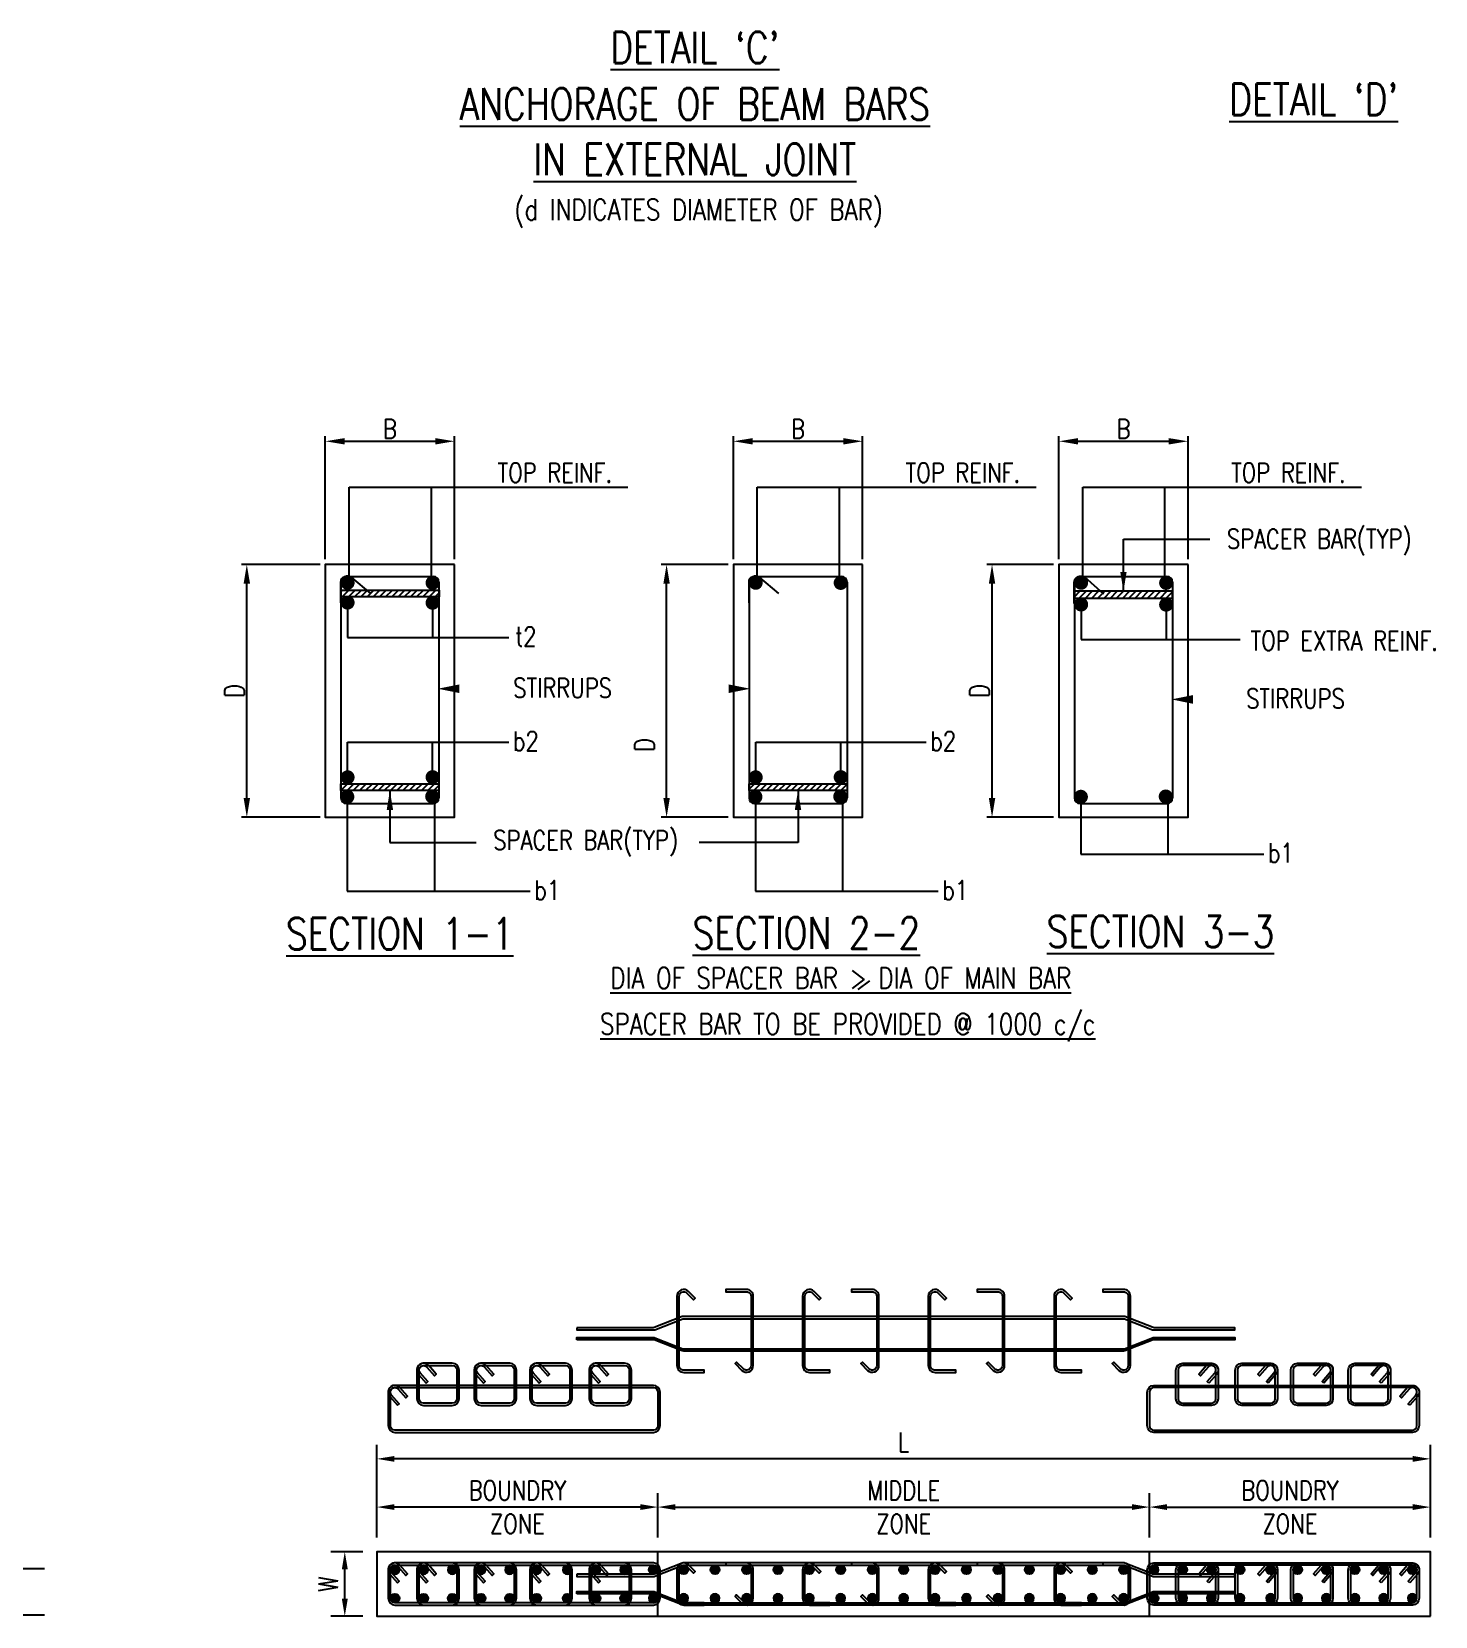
# Model space of a CAD drawing. Extents: x 324505 to 1272425, y -526289 to -156124.
# Drawn here: x 504406 to 524391, y -332847 to -310283 of the extents above; entities that cross this region are included whole.
import ezdxf
from ezdxf.enums import TextEntityAlignment as Align
from ezdxf.lldxf.tags import DXFTag

# ---------------------------------------------------------------- set-up
doc = ezdxf.new("R2010")
doc.units = 0
doc.header["$LTSCALE"] = 500
doc.header["$MEASUREMENT"] = 0
doc.header["$PDMODE"] = 35
doc.header["$PDSIZE"] = -15
doc.layers.get('DEFPOINTS').update_dxf_attribs({"color": 4})
for name, color, linetype in [('ARH - TREE', 3, 'Continuous'), ('DIM', 5, 'Continuous'), ('DIM1', 5, 'Continuous'), ('level', 3, 'Continuous'), ('LINKS', 8, 'Continuous'), ('S-COLUMN', 1, 'Continuous'), ('S-CONCRET LINE', 4, 'Continuous'), ('S-DIM', 7, 'Continuous'), ('S-DIM-1', 5, 'Continuous'), ('S-REINFORCEMENT', 6, 'Continuous'), ('S-TEXT-1', 4, 'Continuous'), ('S-TITLE', 6, 'Continuous'), ('TEXT NORMAL', 4, 'Continuous'), ('TEXT1', 2, 'Continuous')]:
    doc.layers.add(name, color=color, linetype=linetype)
doc.styles.add('ROMANS', font='simplex.shx', dxfattribs={"width": 0.8, "height": 275, "bigfont": 'bigfont.shx'})
doc.styles.add('ROMENT', font='simplex.shx', dxfattribs={"bigfont": 'bigfont.shx'})
tags = doc.linetypes.add('( Hidden )', pattern=[0.375, 0.25, -0.125]).pattern_tags.tags
tags[6:7] = [DXFTag(74, 4), DXFTag(75, 0), DXFTag(340, '0'), DXFTag(46, 1.0), DXFTag(50, 0.0), DXFTag(44, 0.0), DXFTag(45, 0.0)]
tags[4:5] = [DXFTag(74, 4), DXFTag(75, 0), DXFTag(340, '0'), DXFTag(46, 1.0), DXFTag(50, 0.0), DXFTag(44, 0.0), DXFTag(45, 0.0)]
doc.dimstyles.new('Copy of INT2TIMES', dxfattribs={"dimtxt": 300, "dimasz": 275, "dimexe": 75, "dimexo": 75, "dimgap": 40, "dimtad": 1, "dimdec": 0, "dimlfac": 0.5, "dimrnd": 5, "dimzin": 0, "dimdsep": 46, "dimtxsty": 'ROMANS', "dimcen": -1, "dimclrd": 5, "dimclre": 5, "dimclrt": 4, "dimadec": 0, "dimazin": 0, "dimtfac": 1, "dimtdec": 0, "dimtix": 1, "dimtofl": 0, "dimtmove": 2, "dimatfit": 3, "dimfxl": 0, "dimtolj": 1, "dimtzin": 0, "dimarcsym": 0})
doc.dimstyles.new('dim100', dxfattribs={"dimtxt": 250, "dimasz": 250, "dimexe": 200, "dimexo": 200, "dimgap": 100, "dimtad": 1, "dimdec": 0, "dimzin": 0, "dimdsep": 46, "dimtxsty": 'ROMANS', "dimcen": 0, "dimclrd": 5, "dimclre": 5, "dimclrt": 4, "dimadec": 0, "dimazin": 0, "dimtfac": 1, "dimtdec": 0, "dimtix": 1, "dimtofl": 0, "dimtmove": 2, "dimatfit": 3, "dimfxl": 0, "dimtolj": 1, "dimtzin": 0, "dimlwd": -1, "dimlwe": -1, "dimarcsym": 0})
doc.dimstyles.new('dim20', dxfattribs={"dimtxt": 250, "dimasz": 250, "dimexe": 200, "dimexo": 200, "dimgap": 100, "dimtad": 1, "dimdec": 0, "dimlfac": 0.2, "dimzin": 0, "dimdsep": 46, "dimtxsty": 'ROMANS', "dimcen": 0, "dimclrd": 5, "dimclre": 5, "dimclrt": 4, "dimadec": 0, "dimazin": 0, "dimtfac": 1, "dimtdec": 0, "dimtix": 1, "dimtofl": 0, "dimtmove": 2, "dimatfit": 3, "dimfxl": 0, "dimtolj": 1, "dimtzin": 0, "dimlwd": -1, "dimlwe": -1, "dimarcsym": 0})
pattern_1 = [(45, (-50587.845, -191673.23), (-44.194174, 44.194174), [])]

# ---------------------------------------------------------------- blocks, each defined once
blk = doc.blocks.new('*D32')
at = {"layer": 'DEFPOINTS', "color": 0}
for p in [(510426, -316115), (508586, -317870), (510426, -317870)]:
    blk.add_point(p, dxfattribs=at)
at = {"layer": 'DIM', "color": 5, "lineweight": -2, "ltscale": 2}
for p, q in [((508586, -317795), (508586, -316040)), ((508861, -316115), (510151, -316115)), ((510426, -317795), (510426, -316040))]:
    blk.add_line(p, q, dxfattribs=at)
at = {"layer": 'DIM', "color": 5}
for points in [[(508861, -316070), (508861, -316161), (508586, -316115)], [(510151, -316161), (510151, -316070), (510426, -316115)]]:
    blk.add_solid(points, dxfattribs=at)
at = {"layer": 'DIM', "color": 4, "insert": (509506, -315938), "char_height": 275, "attachment_point": 5, "style": 'ROMANS'}
blk.add_mtext('\\A1;B', dxfattribs=at)
blk = doc.blocks.new('*D34')
at = {"layer": 'DEFPOINTS', "color": 0}
for p in [(507469, -317870), (508586, -317870), (508586, -321470)]:
    blk.add_point(p, dxfattribs=at)
at = {"layer": 'DIM', "color": 5, "lineweight": -2, "ltscale": 2}
for p, q in [((508511, -317870), (507394, -317870)), ((507469, -321195), (507469, -318145)), ((508511, -321470), (507394, -321470))]:
    blk.add_line(p, q, dxfattribs=at)
at = {"layer": 'DIM', "color": 5}
for points in [[(507515, -318145), (507423, -318145), (507469, -317870)], [(507423, -321195), (507515, -321195), (507469, -321470)]]:
    blk.add_solid(points, dxfattribs=at)
at = {"layer": 'DIM', "color": 4, "insert": (507292, -319670), "char_height": 275, "attachment_point": 5, "rotation": 90, "style": 'ROMANS'}
blk.add_mtext('\\A1;D', dxfattribs=at)
blk = doc.blocks.new('*D51')
at = {"layer": 'DEFPOINTS', "color": 0}
for p in [(516237, -316115), (514397, -317870), (516237, -317870)]:
    blk.add_point(p, dxfattribs=at)
at = {"layer": 'DIM', "color": 5, "lineweight": -2, "ltscale": 2}
for p, q in [((514397, -317795), (514397, -316040)), ((514672, -316115), (515962, -316115)), ((516237, -317795), (516237, -316040))]:
    blk.add_line(p, q, dxfattribs=at)
at = {"layer": 'DIM', "color": 5}
for points in [[(514672, -316070), (514672, -316161), (514397, -316115)], [(515962, -316161), (515962, -316070), (516237, -316115)]]:
    blk.add_solid(points, dxfattribs=at)
at = {"layer": 'DIM', "color": 4, "insert": (515317, -315938), "char_height": 275, "attachment_point": 5, "style": 'ROMANS'}
blk.add_mtext('\\A1;B', dxfattribs=at)
blk = doc.blocks.new('*D52')
at = {"layer": 'DEFPOINTS', "color": 0}
for p in [(513446, -317870), (514397, -317870), (514397, -321470)]:
    blk.add_point(p, dxfattribs=at)
at = {"layer": 'DIM', "color": 5, "lineweight": -2, "ltscale": 2}
for p, q in [((514322, -317870), (513371, -317870)), ((513446, -321195), (513446, -318145)), ((514322, -321470), (513371, -321470))]:
    blk.add_line(p, q, dxfattribs=at)
at = {"layer": 'DIM', "color": 5}
for points in [[(513492, -318145), (513400, -318145), (513446, -317870)], [(513400, -321195), (513492, -321195), (513446, -321470)]]:
    blk.add_solid(points, dxfattribs=at)
at = {"layer": 'DIM', "color": 4, "insert": (513131, -320438), "char_height": 275, "attachment_point": 5, "rotation": 90, "style": 'ROMANS'}
blk.add_mtext('\\A1;D', dxfattribs=at)
blk = doc.blocks.new('*D1255')
at = {"layer": 'DEFPOINTS', "color": 0}
for p in [(520871, -316115), (519031, -317870), (520871, -317870)]:
    blk.add_point(p, dxfattribs=at)
at = {"layer": 'DIM', "color": 5, "lineweight": -2, "ltscale": 2}
for p, q in [((519031, -317795), (519031, -316040)), ((519306, -316115), (520596, -316115)), ((520871, -317795), (520871, -316040))]:
    blk.add_line(p, q, dxfattribs=at)
at = {"layer": 'DIM', "color": 5}
for points in [[(519306, -316070), (519306, -316161), (519031, -316115)], [(520596, -316161), (520596, -316070), (520871, -316115)]]:
    blk.add_solid(points, dxfattribs=at)
at = {"layer": 'DIM', "color": 4, "insert": (519951, -315938), "char_height": 275, "attachment_point": 5, "style": 'ROMANS'}
blk.add_mtext('\\A1;B', dxfattribs=at)
blk = doc.blocks.new('*D1256')
at = {"layer": 'DEFPOINTS', "color": 0}
for p in [(518080, -317870), (519031, -317870), (519031, -321470)]:
    blk.add_point(p, dxfattribs=at)
at = {"layer": 'DIM', "color": 5, "lineweight": -2, "ltscale": 2}
for p, q in [((518956, -317870), (518005, -317870)), ((518080, -321195), (518080, -318145)), ((518956, -321470), (518005, -321470))]:
    blk.add_line(p, q, dxfattribs=at)
at = {"layer": 'DIM', "color": 5}
for points in [[(518126, -318145), (518034, -318145), (518080, -317870)], [(518034, -321195), (518126, -321195), (518080, -321470)]]:
    blk.add_solid(points, dxfattribs=at)
at = {"layer": 'DIM', "color": 4, "insert": (517902, -319670), "char_height": 275, "attachment_point": 5, "rotation": 90, "style": 'ROMANS'}
blk.add_mtext('\\A1;D', dxfattribs=at)
blk = doc.blocks.new('A$C148055D2')
at = {"layer": 'S-REINFORCEMENT', "color": 30, "const_width": 50}
blk.add_lwpolyline([(-25, 0, 1), (25, 0, 1)], format="xyb", close=True, dxfattribs=at)
at = {"layer": 'S-REINFORCEMENT'}
blk.add_circle((0, 0), 50, dxfattribs=at)
blk = doc.blocks.new('*U1233')
at = {"layer": 'LINKS'}
blk.add_lwpolyline([(-80, 0, -0.667553), (56, 57), (176, -63), (205, -35), (85, 85, 0.667553), (-120, 0), (-120, -510, 0.414214), (0, -630), (367, -630), (367, -590), (0, -590, -0.414214), (-80, -510)], format="xyb", close=True, dxfattribs=at)
blk = doc.blocks.new('*D1248')
at = {"layer": 'DEFPOINTS', "color": 0}
for p in [(508864, -331927), (509321, -331927), (509321, -332847)]:
    blk.add_point(p, dxfattribs=at)
at = {"layer": 'S-DIM', "color": 5, "ltscale": 0.1}
for p, q in [((509121, -331927), (508664, -331927)), ((508864, -332597), (508864, -332177)), ((509121, -332847), (508664, -332847))]:
    blk.add_line(p, q, dxfattribs=at)
at = {"layer": 'S-DIM', "color": 5}
for points in [[(508906, -332177), (508822, -332177), (508864, -331927)], [(508822, -332597), (508906, -332597), (508864, -332847)]]:
    blk.add_solid(points, dxfattribs=at)
at = {"layer": 'S-DIM', "color": 4, "lineweight": -2, "insert": (508626, -332387), "char_height": 275, "attachment_point": 5, "rotation": 90, "style": 'ROMANS'}
blk.add_mtext('\\A1;W', dxfattribs=at)
blk = doc.blocks.new('*D1249')
at = {"layer": 'DEFPOINTS', "color": 0}
for p in [(509321, -330605), (509321, -331927), (524321, -331927)]:
    blk.add_point(p, dxfattribs=at)
at = {"layer": 'S-DIM', "color": 5, "ltscale": 0.1}
for p, q in [((509321, -331727), (509321, -330405)), ((524321, -331727), (524321, -330405)), ((524071, -330605), (509571, -330605))]:
    blk.add_line(p, q, dxfattribs=at)
at = {"layer": 'S-DIM', "color": 5}
for points in [[(509571, -330564), (509571, -330647), (509321, -330605)], [(524071, -330647), (524071, -330564), (524321, -330605)]]:
    blk.add_solid(points, dxfattribs=at)
at = {"layer": 'S-DIM', "color": 4, "lineweight": -2, "insert": (516821, -330368), "char_height": 275, "attachment_point": 5, "style": 'ROMANS'}
blk.add_mtext('\\A1;L', dxfattribs=at)
blk = doc.blocks.new('*U1239')
at = {"layer": 'LINKS'}
blk.add_lwpolyline([(-80, 0, -0.667553), (56, 57), (176, -63), (205, -35), (85, 85, 0.667553), (-120, 0), (-120, -510, 0.414214), (0, -630), (367, -630), (367, -590), (0, -590, -0.414214), (-80, -510)], format="xyb", close=True, dxfattribs=at)
blk = doc.blocks.new('*U1240')
at = {"layer": 'LINKS'}
blk.add_lwpolyline([(-80, 0, -0.667553), (56, 57), (176, -63), (205, -35), (85, 85, 0.667553), (-120, 0), (-120, -510, 0.414214), (0, -630), (367, -630), (367, -590), (0, -590, -0.414214), (-80, -510)], format="xyb", close=True, dxfattribs=at)
blk = doc.blocks.new('*U1241')
at = {"layer": 'LINKS'}
blk.add_lwpolyline([(-80, 0, -0.667553), (56, 57), (176, -63), (205, -35), (85, 85, 0.667553), (-120, 0), (-120, -510, 0.414214), (0, -630), (367, -630), (367, -590), (0, -590, -0.414214), (-80, -510)], format="xyb", close=True, dxfattribs=at)
blk = doc.blocks.new('*U1242')
at = {"layer": 'LINKS'}
blk.add_lwpolyline([(-80, 0, -0.667553), (56, 57), (176, -63), (205, -35), (85, 85, 0.667553), (-120, 0), (-120, -1235, 0.414214), (0, -1355), (367, -1355), (367, -1315), (0, -1315, -0.414214), (-80, -1235)], format="xyb", close=True, dxfattribs=at)
blk = doc.blocks.new('*U1243')
at = {"layer": 'LINKS'}
blk.add_lwpolyline([(-80, 0, -0.667553), (56, 57), (176, -63), (205, -35), (85, 85, 0.667553), (-120, 0), (-120, -1235, 0.414214), (0, -1355), (367, -1355), (367, -1315), (0, -1315, -0.414214), (-80, -1235)], format="xyb", close=True, dxfattribs=at)
blk = doc.blocks.new('*D1251')
at = {"layer": 'DEFPOINTS', "color": 0}
for p in [(509321, -331292), (509321, -331927), (513321, -331927)]:
    blk.add_point(p, dxfattribs=at)
at = {"layer": 'S-DIM-1', "color": 5}
for p, q in [((509321, -331727), (509321, -331092)), ((513321, -331727), (513321, -331092)), ((513071, -331292), (509571, -331292))]:
    blk.add_line(p, q, dxfattribs=at)
for points in [[(509571, -331250), (509571, -331333), (509321, -331292)], [(513071, -331333), (513071, -331250), (513321, -331292)]]:
    blk.add_solid(points, dxfattribs=at)
at = {"layer": 'S-DIM-1', "color": 4, "char_height": 275, "attachment_point": 5, "style": 'ROMANS'}
for s, insert in [('\\A1;{BOUNDRY ', (511321, -331054)), ('ZONE}', (511321, -331529))]:
    blk.add_mtext(s, dxfattribs=dict(at, insert=insert))
blk = doc.blocks.new('*D1253')
at = {"layer": 'DEFPOINTS', "color": 0}
for p in [(520321, -331292), (513321, -331927), (520321, -331927)]:
    blk.add_point(p, dxfattribs=at)
at = {"layer": 'S-DIM-1', "color": 5}
for p, q in [((513321, -331727), (513321, -331092)), ((520321, -331727), (520321, -331092)), ((513571, -331292), (520071, -331292))]:
    blk.add_line(p, q, dxfattribs=at)
for points in [[(513571, -331250), (513571, -331333), (513321, -331292)], [(520071, -331333), (520071, -331250), (520321, -331292)]]:
    blk.add_solid(points, dxfattribs=at)
at = {"layer": 'S-DIM-1', "color": 4, "char_height": 275, "attachment_point": 5, "style": 'ROMANS'}
for s, insert in [('\\A1;{MIDDLE ', (516821, -331054)), ('ZONE}', (516821, -331529))]:
    blk.add_mtext(s, dxfattribs=dict(at, insert=insert))
blk = doc.blocks.new('*D1254')
at = {"layer": 'DEFPOINTS', "color": 0}
for p in [(524321, -331292), (520321, -331927), (524321, -331927)]:
    blk.add_point(p, dxfattribs=at)
at = {"layer": 'S-DIM-1', "color": 5}
for p, q in [((520321, -331727), (520321, -331092)), ((524321, -331727), (524321, -331092)), ((520571, -331292), (524071, -331292))]:
    blk.add_line(p, q, dxfattribs=at)
for points in [[(520571, -331250), (520571, -331333), (520321, -331292)], [(524071, -331333), (524071, -331250), (524321, -331292)]]:
    blk.add_solid(points, dxfattribs=at)
at = {"layer": 'S-DIM-1', "color": 4, "char_height": 275, "attachment_point": 5, "style": 'ROMANS'}
for s, insert in [('\\A1;{BOUNDRY ', (522321, -331054)), ('ZONE}', (522321, -331529))]:
    blk.add_mtext(s, dxfattribs=dict(at, insert=insert))

msp = doc.modelspace()

# ---------------------------------------------------------------- hatches: boundary and pattern name
h = msp.add_hatch()
h.set_pattern_fill('ANSI31', color=256, scale=500, style=0)
h.set_pattern_definition(pattern_1)
h.paths.add_polyline_path([(510209.828, -318232.926), (508814.444, -318232.926), (508814.444, -318329.16), (510209.828, -318329.16)])
h = msp.add_hatch()
h.set_pattern_fill('ANSI31', color=256, scale=500, style=0)
h.set_pattern_definition([(45, (-47056.055, -191673.23), (-44.194174, 44.194174), [])])
h.paths.add_polyline_path([(520648.637, -318347.366), (519253.253, -318347.366), (519253.253, -318251.132), (520648.637, -318251.132)])
h = msp.add_hatch()
h.set_pattern_fill('ANSI31', color=256, scale=500, style=0)
h.set_pattern_definition(pattern_1)
h.paths.add_polyline_path([(510203.847, -320992.367), (508808.463, -320992.367), (508808.463, -321088.601), (510203.847, -321088.601)])
h = msp.add_hatch()
h.set_pattern_fill('ANSI31', color=256, scale=500, style=0)
h.set_pattern_definition([(45, (-51689.904, -191673.23), (-44.194174, 44.194174), [])])
h.paths.add_polyline_path([(516014.788, -320992.367), (514619.404, -320992.367), (514619.404, -321088.601), (516014.788, -321088.601)])

# ---------------------------------------------------------------- linework, layer by layer
for points in [[(508814.444, -318232.926), (510209.828, -318232.926), (510209.828, -318329.16), (508814.444, -318329.16)], [(519253.253, -318347.366), (520648.637, -318347.366), (520648.637, -318251.132), (519253.253, -318251.132)], [(508808.463, -320992.367), (510203.847, -320992.367), (510203.847, -321088.601), (508808.463, -321088.601)], [(514619.404, -320992.367), (516014.788, -320992.367), (516014.788, -321088.601), (514619.404, -321088.601)]]:
    msp.add_lwpolyline(points, close=True)
at = {"layer": 'DIM'}
for p, q in [((508926.192, -316768.891), (512895.368, -316768.891)), ((514737.133, -316768.891), (518706.309, -316768.891)), ((519370.982, -316768.891), (523340.159, -316768.891))]:
    msp.add_line(p, q, dxfattribs=at)
at = {"layer": 'DIM', "ltscale": 2}
for p, q in [((508903.585, -318412.022), (508903.585, -318911.321)), ((510114.234, -318414.099), (510114.234, -318913.399)), ((519348.375, -318439.568), (519348.375, -318938.867)), ((520559.024, -318441.645), (520559.024, -318940.944)), ((508903.585, -318911.321), (511200.226, -318911.321)), ((519348.375, -318938.867), (521610.999, -318938.867)), ((508903.585, -320900.166), (508903.585, -320400.867)), ((508903.585, -320400.867), (511200.226, -320400.867)), ((510114.234, -320898.089), (510114.234, -320398.79)), ((514714.526, -320900.166), (514714.526, -320400.867)), ((514714.526, -320400.867), (517143.744, -320400.867)), ((515925.175, -320898.089), (515925.175, -320398.79)), ((508899.905, -321127.818), (508899.905, -322520.888)), ((514710.845, -321127.818), (514710.845, -322520.888)), ((519344.695, -321127.818), (519344.695, -321992.388)), ((519344.695, -321992.388), (521948.945, -321992.388)), ((508899.905, -322520.888), (511504.155, -322520.888)), ((514710.845, -322520.888), (517315.096, -322520.888))]:
    msp.add_line(p, q, dxfattribs=at)
at = {"layer": 'DIM', "ltscale": 2, "flags": 128}
for points in [[(511200.226, -319638.957, 0, 0, 0), (510188.505, -319638.957, 0, 122.425, 0), (510494.366, -319638.957, 0, 0, 0)], [(512920.082, -319638.957, 0, 0, 0), (514634.745, -319638.957, 0, 122.425, 0), (514328.885, -319638.957, 0, 0, 0)], [(521635.073, -319790.76, 0, 0, 0), (520633.296, -319790.76, 0, 122.425, 0), (520939.156, -319790.76, 0, 0, 0)]]:
    msp.add_lwpolyline(points, format="xyseb", dxfattribs=at)
at = {"layer": 'DIM1'}
for p, q in [((508926.192, -318039.433), (508926.192, -316768.891)), ((510096.343, -318039.433), (510096.343, -316768.891)), ((514737.133, -318039.433), (514737.133, -316768.891)), ((515907.284, -318039.433), (515907.284, -316768.891)), ((519370.982, -318039.433), (519370.982, -316768.891)), ((520541.133, -318039.433), (520541.133, -316768.891)), ((510140.265, -321127.818), (510140.265, -322520.888)), ((515951.206, -321127.818), (515951.206, -322520.888)), ((520585.055, -321127.818), (520585.055, -321992.388))]:
    msp.add_line(p, q, dxfattribs=at)
at = {"layer": 'level', "color": 2}
msp.add_lwpolyline([(501074.458, -331555.043), (501074.458, -332827.836), (500767.526, -332168.199), (504589.881, -332168.199)], dxfattribs=at)
at = {"layer": 'LINKS', "color": 10, "linetype": '( Hidden )'}
for p, q in [((513321.31, -332847.09, -0.005), (513321.31, -331927.09, -0.005)), ((520321.31, -332847.09, -0.005), (520321.31, -331927.09, -0.005))]:
    msp.add_line(p, q, dxfattribs=at)
at = {"layer": 'LINKS', "color": 8, "elevation": 0}
for points in [[(512169.31, -328737.012), (512169.31, -328769.012), (513257.31, -328769.012, 0.050699275), (513276.629, -328767.048), (513676.431, -328610.322, -0.050699275), (513689.31, -328609.012), (519953.31, -328609.012, -0.050535482), (519966.148, -328610.313), (520366.052, -328767.061, 0.050535482), (520385.31, -328769.012), (521537.6, -328769.012), (521537.6, -328737.012), (520385.31, -328737.012, -0.050535482), (520372.471, -328735.711), (519972.567, -328578.964, 0.050535482), (519953.31, -328577.012), (513689.31, -328577.012, 0.050699275), (513669.991, -328578.976), (513270.189, -328735.703, -0.050699275), (513257.31, -328737.012), (512169.31, -328737.012)], [(512169.31, -328909.482), (512169.31, -328877.482), (513257.31, -328877.482, -0.050699275), (513276.629, -328879.446), (513676.431, -329036.173, 0.050699275), (513689.31, -329037.482), (519953.31, -329037.482, 0.050535482), (519966.148, -329036.181), (520366.052, -328879.433, -0.050535482), (520385.31, -328877.482), (521537.6, -328877.482), (521537.6, -328909.482), (520385.31, -328909.482, 0.050535482), (520372.471, -328910.783), (519972.567, -329067.531, -0.050535482), (519953.31, -329069.482), (513689.31, -329069.482, -0.050699275), (513669.991, -329067.518), (513270.189, -328910.791, 0.050699275), (513257.31, -328909.482), (512169.31, -328909.482)], [(512169.31, -332247.09), (512169.31, -332279.09), (513257.31, -332279.09, 0.050699275), (513276.629, -332277.126), (513676.431, -332120.399, -0.050699275), (513689.31, -332119.09), (519953.31, -332119.09, -0.050535482), (519966.148, -332120.391), (520366.052, -332277.139, 0.050535482), (520385.31, -332279.09), (521537.6, -332279.09), (521537.6, -332247.09), (520385.31, -332247.09, -0.050535482), (520372.471, -332245.789), (519972.567, -332089.042, 0.050535482), (519953.31, -332087.09), (513689.31, -332087.09, 0.050699275), (513669.991, -332089.054), (513270.189, -332245.781, -0.050699275), (513257.31, -332247.09), (512169.31, -332247.09)], [(512169.31, -332527.09), (512169.31, -332495.09), (513257.31, -332495.09, -0.050699275), (513276.629, -332497.054), (513676.431, -332653.781, 0.050699275), (513689.31, -332655.09), (519953.31, -332655.09, 0.050535482), (519966.148, -332653.789), (520366.052, -332497.042, -0.050535482), (520385.31, -332495.09), (521537.6, -332495.09), (521537.6, -332527.09), (520385.31, -332527.09, 0.050535482), (520372.471, -332528.391), (519972.567, -332685.139, -0.050535482), (519953.31, -332687.09), (513689.31, -332687.09, -0.050699275), (513669.991, -332685.126), (513270.189, -332528.399, 0.050699275), (513257.31, -332527.09), (512169.31, -332527.09)]]:
    msp.add_lwpolyline(points, format="xyb", dxfattribs=at)
at = {"layer": 'LINKS', "elevation": -0.005}
for points in [[(510022.299, -329526.887), (510046.356, -329505.786), (509938.084, -329382.346, -0.644793278), (509986.199, -329276.144), (510395.088, -329276.144, -0.414213562), (510459.088, -329340.144), (510459.088, -329748.144, -0.414213562), (510395.088, -329812.144), (509986.199, -329812.144, -0.414213562), (509922.199, -329748.144), (509922.199, -329340.144, -0.692080402), (510034.313, -329297.942), (510142.585, -329421.382), (510166.642, -329400.281), (510058.37, -329276.841, 0.692080402), (509890.199, -329340.144), (509890.199, -329748.144, 0.414213562), (509986.199, -329844.144), (510395.088, -329844.144, 0.414213562), (510491.088, -329748.144), (510491.088, -329340.144, 0.414213562), (510395.088, -329244.144), (509986.199, -329244.144, 0.644793278), (509914.027, -329403.447), (510022.299, -329526.887)], [(510840.077, -329526.887), (510864.134, -329505.786), (510755.862, -329382.346, -0.644793278), (510803.977, -329276.144), (511212.865, -329276.144, -0.414213562), (511276.865, -329340.144), (511276.865, -329748.144, -0.414213562), (511212.865, -329812.144), (510803.977, -329812.144, -0.414213562), (510739.977, -329748.144), (510739.977, -329340.144, -0.692080402), (510852.091, -329297.942), (510960.363, -329421.382), (510984.42, -329400.281), (510876.148, -329276.841, 0.692080402), (510707.977, -329340.144), (510707.977, -329748.144, 0.414213562), (510803.977, -329844.144), (511212.865, -329844.144, 0.414213562), (511308.865, -329748.144), (511308.865, -329340.144, 0.414213562), (511212.865, -329244.144), (510803.977, -329244.144, 0.644793278), (510731.805, -329403.447), (510840.077, -329526.887)], [(511632.514, -329526.887), (511656.571, -329505.786), (511548.3, -329382.346, -0.644793278), (511596.414, -329276.144), (512005.303, -329276.144, -0.414213562), (512069.303, -329340.144), (512069.303, -329748.144, -0.414213562), (512005.303, -329812.144), (511596.414, -329812.144, -0.414213562), (511532.414, -329748.144), (511532.414, -329340.144, -0.692080402), (511644.528, -329297.942), (511752.8, -329421.382), (511776.857, -329400.281), (511668.586, -329276.841, 0.692080402), (511500.414, -329340.144), (511500.414, -329748.144, 0.414213562), (511596.414, -329844.144), (512005.303, -329844.144, 0.414213562), (512101.303, -329748.144), (512101.303, -329340.144, 0.414213562), (512005.303, -329244.144), (511596.414, -329244.144, 0.644793278), (511524.242, -329403.447), (511632.514, -329526.887)], [(512475.632, -329526.887), (512499.689, -329505.786), (512391.418, -329382.346, -0.644793278), (512439.532, -329276.144), (512848.421, -329276.144, -0.414213562), (512912.421, -329340.144), (512912.421, -329748.144, -0.414213562), (512848.421, -329812.144), (512439.532, -329812.144, -0.414213562), (512375.532, -329748.144), (512375.532, -329340.144, -0.692080402), (512487.646, -329297.942), (512595.918, -329421.382), (512619.975, -329400.281), (512511.704, -329276.841, 0.692080402), (512343.532, -329340.144), (512343.532, -329748.144, 0.414213562), (512439.532, -329844.144), (512848.421, -329844.144, 0.414213562), (512944.421, -329748.144), (512944.421, -329340.144, 0.414213562), (512848.421, -329244.144), (512439.532, -329244.144, 0.644793278), (512367.361, -329403.447), (512475.632, -329526.887)], [(521166.988, -329526.887), (521142.93, -329505.786), (521251.202, -329382.346, 0.644793278), (521203.088, -329276.144), (520794.199, -329276.144, 0.414213562), (520730.199, -329340.144), (520730.199, -329748.144, 0.414213562), (520794.199, -329812.144), (521203.088, -329812.144, 0.414213562), (521267.088, -329748.144), (521267.088, -329340.144, 0.692080402), (521154.973, -329297.942), (521046.702, -329421.382), (521022.644, -329400.281), (521130.916, -329276.841, -0.692080402), (521299.088, -329340.144), (521299.088, -329748.144, -0.414213562), (521203.088, -329844.144), (520794.199, -329844.144, -0.414213562), (520698.199, -329748.144), (520698.199, -329340.144, -0.414213562), (520794.199, -329244.144), (521203.088, -329244.144, -0.644793278), (521275.259, -329403.447), (521166.988, -329526.887)], [(522010.106, -329526.887), (521986.048, -329505.786), (522094.32, -329382.346, 0.644793278), (522046.206, -329276.144), (521637.317, -329276.144, 0.414213562), (521573.317, -329340.144), (521573.317, -329748.144, 0.414213562), (521637.317, -329812.144), (522046.206, -329812.144, 0.414213562), (522110.206, -329748.144), (522110.206, -329340.144, 0.692080402), (521998.091, -329297.942), (521889.82, -329421.382), (521865.763, -329400.281), (521974.034, -329276.841, -0.692080402), (522142.206, -329340.144), (522142.206, -329748.144, -0.414213562), (522046.206, -329844.144), (521637.317, -329844.144, -0.414213562), (521541.317, -329748.144), (521541.317, -329340.144, -0.414213562), (521637.317, -329244.144), (522046.206, -329244.144, -0.644793278), (522118.377, -329403.447), (522010.106, -329526.887)], [(522802.543, -329526.887), (522778.486, -329505.786), (522886.758, -329382.346, 0.644793278), (522838.643, -329276.144), (522429.754, -329276.144, 0.414213562), (522365.754, -329340.144), (522365.754, -329748.144, 0.414213562), (522429.754, -329812.144), (522838.643, -329812.144, 0.414213562), (522902.643, -329748.144), (522902.643, -329340.144, 0.692080402), (522790.529, -329297.942), (522682.257, -329421.382), (522658.2, -329400.281), (522766.472, -329276.841, -0.692080402), (522934.643, -329340.144), (522934.643, -329748.144, -0.414213562), (522838.643, -329844.144), (522429.754, -329844.144, -0.414213562), (522333.754, -329748.144), (522333.754, -329340.144, -0.414213562), (522429.754, -329244.144), (522838.643, -329244.144, -0.644793278), (522910.815, -329403.447), (522802.543, -329526.887)], [(523620.321, -329526.887), (523596.264, -329505.786), (523704.535, -329382.346, 0.644793278), (523656.421, -329276.144), (523247.532, -329276.144, 0.414213562), (523183.532, -329340.144), (523183.532, -329748.144, 0.414213562), (523247.532, -329812.144), (523656.421, -329812.144, 0.414213562), (523720.421, -329748.144), (523720.421, -329340.144, 0.692080402), (523608.307, -329297.942), (523500.035, -329421.382), (523475.978, -329400.281), (523584.249, -329276.841, -0.692080402), (523752.421, -329340.144), (523752.421, -329748.144, -0.414213562), (523656.421, -329844.144), (523247.532, -329844.144, -0.414213562), (523151.532, -329748.144), (523151.532, -329340.144, -0.414213562), (523247.532, -329244.144), (523656.421, -329244.144, -0.644793278), (523728.593, -329403.447), (523620.321, -329526.887)], [(509613.41, -329841.26), (509637.467, -329820.159), (509529.196, -329696.718, -0.644793278), (509577.31, -329590.516), (513257.31, -329590.516, -0.414213562), (513321.31, -329654.516), (513321.31, -330131.881, -0.414213562), (513257.31, -330195.881), (509577.31, -330195.881, -0.414213562), (509513.31, -330131.881), (509513.31, -329654.516, -0.692080402), (509625.424, -329612.314), (509733.696, -329735.755), (509757.753, -329714.654), (509649.481, -329591.213, 0.692080402), (509481.31, -329654.516), (509481.31, -330131.881, 0.414213562), (509577.31, -330227.881), (513257.31, -330227.881, 0.414213562), (513353.31, -330131.881), (513353.31, -329654.516, 0.414213562), (513257.31, -329558.516), (509577.31, -329558.516, 0.644793278), (509505.138, -329717.819), (509613.41, -329841.26)], [(524029.21, -329841.26), (524005.153, -329820.159), (524113.424, -329696.718, 0.644793278), (524065.31, -329590.516), (520385.31, -329590.516, 0.414213562), (520321.31, -329654.516), (520321.31, -330131.881, 0.414213562), (520385.31, -330195.881), (524065.31, -330195.881, 0.414213562), (524129.31, -330131.881), (524129.31, -329654.516, 0.692080402), (524017.196, -329612.314), (523908.924, -329735.755), (523884.867, -329714.654), (523993.138, -329591.213, -0.692080402), (524161.31, -329654.516), (524161.31, -330131.881, -0.414213562), (524065.31, -330227.881), (520385.31, -330227.881, -0.414213562), (520289.31, -330131.881), (520289.31, -329654.516, -0.414213562), (520385.31, -329558.516), (524065.31, -329558.516, -0.644793278), (524137.481, -329717.819), (524029.21, -329841.26)], [(509613.41, -332369.833), (509637.467, -332348.732), (509529.196, -332225.292, -0.644793278), (509577.31, -332119.09), (513257.31, -332119.09, -0.414213562), (513321.31, -332183.09), (513321.31, -332591.09, -0.414213562), (513257.31, -332655.09), (509577.31, -332655.09, -0.414213562), (509513.31, -332591.09), (509513.31, -332183.09, -0.692080402), (509625.424, -332140.888), (509733.696, -332264.328), (509757.753, -332243.227), (509649.481, -332119.787, 0.692080402), (509481.31, -332183.09), (509481.31, -332591.09, 0.414213562), (509577.31, -332687.09), (513257.31, -332687.09, 0.414213562), (513353.31, -332591.09), (513353.31, -332183.09, 0.414213562), (513257.31, -332087.09), (509577.31, -332087.09, 0.644793278), (509505.138, -332246.393), (509613.41, -332369.833)], [(510022.299, -332369.833), (510046.356, -332348.732), (509938.084, -332225.292, -0.644793278), (509986.199, -332119.09), (510395.088, -332119.09, -0.414213562), (510459.088, -332183.09), (510459.088, -332591.09, -0.414213562), (510395.088, -332655.09), (509986.199, -332655.09, -0.414213562), (509922.199, -332591.09), (509922.199, -332183.09, -0.692080402), (510034.313, -332140.888), (510142.585, -332264.328), (510166.642, -332243.227), (510058.37, -332119.787, 0.692080402), (509890.199, -332183.09), (509890.199, -332591.09, 0.414213562), (509986.199, -332687.09), (510395.088, -332687.09, 0.414213562), (510491.088, -332591.09), (510491.088, -332183.09, 0.414213562), (510395.088, -332087.09), (509986.199, -332087.09, 0.644793278), (509914.027, -332246.393), (510022.299, -332369.833)], [(510840.077, -332369.833), (510864.134, -332348.732), (510755.862, -332225.292, -0.644793278), (510803.977, -332119.09), (511212.865, -332119.09, -0.414213562), (511276.865, -332183.09), (511276.865, -332591.09, -0.414213562), (511212.865, -332655.09), (510803.977, -332655.09, -0.414213562), (510739.977, -332591.09), (510739.977, -332183.09, -0.692080402), (510852.091, -332140.888), (510960.363, -332264.328), (510984.42, -332243.227), (510876.148, -332119.787, 0.692080402), (510707.977, -332183.09), (510707.977, -332591.09, 0.414213562), (510803.977, -332687.09), (511212.865, -332687.09, 0.414213562), (511308.865, -332591.09), (511308.865, -332183.09, 0.414213562), (511212.865, -332087.09), (510803.977, -332087.09, 0.644793278), (510731.805, -332246.393), (510840.077, -332369.833)], [(511632.514, -332369.833), (511656.571, -332348.732), (511548.3, -332225.292, -0.644793278), (511596.414, -332119.09), (512005.303, -332119.09, -0.414213562), (512069.303, -332183.09), (512069.303, -332591.09, -0.414213562), (512005.303, -332655.09), (511596.414, -332655.09, -0.414213562), (511532.414, -332591.09), (511532.414, -332183.09, -0.692080402), (511644.528, -332140.888), (511752.8, -332264.328), (511776.857, -332243.227), (511668.586, -332119.787, 0.692080402), (511500.414, -332183.09), (511500.414, -332591.09, 0.414213562), (511596.414, -332687.09), (512005.303, -332687.09, 0.414213562), (512101.303, -332591.09), (512101.303, -332183.09, 0.414213562), (512005.303, -332087.09), (511596.414, -332087.09, 0.644793278), (511524.242, -332246.393), (511632.514, -332369.833)], [(512475.632, -332369.833), (512499.689, -332348.732), (512391.418, -332225.292, -0.644793278), (512439.532, -332119.09), (512848.421, -332119.09, -0.414213562), (512912.421, -332183.09), (512912.421, -332591.09, -0.414213562), (512848.421, -332655.09), (512439.532, -332655.09, -0.414213562), (512375.532, -332591.09), (512375.532, -332183.09, -0.692080402), (512487.646, -332140.888), (512595.918, -332264.328), (512619.975, -332243.227), (512511.704, -332119.787, 0.692080402), (512343.532, -332183.09), (512343.532, -332591.09, 0.414213562), (512439.532, -332687.09), (512848.421, -332687.09, 0.414213562), (512944.421, -332591.09), (512944.421, -332183.09, 0.414213562), (512848.421, -332087.09), (512439.532, -332087.09, 0.644793278), (512367.361, -332246.393), (512475.632, -332369.833)], [(524029.21, -332369.833), (524005.153, -332348.732), (524113.424, -332225.292, 0.644793278), (524065.31, -332119.09), (520385.31, -332119.09, 0.414213562), (520321.31, -332183.09), (520321.31, -332591.09, 0.414213562), (520385.31, -332655.09), (524065.31, -332655.09, 0.414213562), (524129.31, -332591.09), (524129.31, -332183.09, 0.692080402), (524017.196, -332140.888), (523908.924, -332264.328), (523884.867, -332243.227), (523993.138, -332119.787, -0.692080402), (524161.31, -332183.09), (524161.31, -332591.09, -0.414213562), (524065.31, -332687.09), (520385.31, -332687.09, -0.414213562), (520289.31, -332591.09), (520289.31, -332183.09, -0.414213562), (520385.31, -332087.09), (524065.31, -332087.09, -0.644793278), (524137.481, -332246.393), (524029.21, -332369.833)], [(521166.988, -332369.833), (521142.93, -332348.732), (521251.202, -332225.292, 0.644793278), (521203.088, -332119.09), (520794.199, -332119.09, 0.414213562), (520730.199, -332183.09), (520730.199, -332591.09, 0.414213562), (520794.199, -332655.09), (521203.088, -332655.09, 0.414213562), (521267.088, -332591.09), (521267.088, -332183.09, 0.692080402), (521154.973, -332140.888), (521046.702, -332264.328), (521022.644, -332243.227), (521130.916, -332119.787, -0.692080402), (521299.088, -332183.09), (521299.088, -332591.09, -0.414213562), (521203.088, -332687.09), (520794.199, -332687.09, -0.414213562), (520698.199, -332591.09), (520698.199, -332183.09, -0.414213562), (520794.199, -332087.09), (521203.088, -332087.09, -0.644793278), (521275.259, -332246.393), (521166.988, -332369.833)], [(522010.106, -332369.833), (521986.048, -332348.732), (522094.32, -332225.292, 0.644793278), (522046.206, -332119.09), (521637.317, -332119.09, 0.414213562), (521573.317, -332183.09), (521573.317, -332591.09, 0.414213562), (521637.317, -332655.09), (522046.206, -332655.09, 0.414213562), (522110.206, -332591.09), (522110.206, -332183.09, 0.692080402), (521998.091, -332140.888), (521889.82, -332264.328), (521865.763, -332243.227), (521974.034, -332119.787, -0.692080402), (522142.206, -332183.09), (522142.206, -332591.09, -0.414213562), (522046.206, -332687.09), (521637.317, -332687.09, -0.414213562), (521541.317, -332591.09), (521541.317, -332183.09, -0.414213562), (521637.317, -332087.09), (522046.206, -332087.09, -0.644793278), (522118.377, -332246.393), (522010.106, -332369.833)], [(522802.543, -332369.833), (522778.486, -332348.732), (522886.758, -332225.292, 0.644793278), (522838.643, -332119.09), (522429.754, -332119.09, 0.414213562), (522365.754, -332183.09), (522365.754, -332591.09, 0.414213562), (522429.754, -332655.09), (522838.643, -332655.09, 0.414213562), (522902.643, -332591.09), (522902.643, -332183.09, 0.692080402), (522790.529, -332140.888), (522682.257, -332264.328), (522658.2, -332243.227), (522766.472, -332119.787, -0.692080402), (522934.643, -332183.09), (522934.643, -332591.09, -0.414213562), (522838.643, -332687.09), (522429.754, -332687.09, -0.414213562), (522333.754, -332591.09), (522333.754, -332183.09, -0.414213562), (522429.754, -332087.09), (522838.643, -332087.09, -0.644793278), (522910.815, -332246.393), (522802.543, -332369.833)], [(523620.321, -332369.833), (523596.264, -332348.732), (523704.535, -332225.292, 0.644793278), (523656.421, -332119.09), (523247.532, -332119.09, 0.414213562), (523183.532, -332183.09), (523183.532, -332591.09, 0.414213562), (523247.532, -332655.09), (523656.421, -332655.09, 0.414213562), (523720.421, -332591.09), (523720.421, -332183.09, 0.692080402), (523608.307, -332140.888), (523500.035, -332264.328), (523475.978, -332243.227), (523584.249, -332119.787, -0.692080402), (523752.421, -332183.09), (523752.421, -332591.09, -0.414213562), (523656.421, -332687.09), (523247.532, -332687.09, -0.414213562), (523151.532, -332591.09), (523151.532, -332183.09, -0.414213562), (523247.532, -332087.09), (523656.421, -332087.09, -0.644793278), (523728.593, -332246.393), (523620.321, -332369.833)]]:
    msp.add_lwpolyline(points, format="xyb", dxfattribs=at)
at = {"layer": 'S-COLUMN', "color": 10, "ltscale": 1500, "elevation": 0}
msp.add_lwpolyline([(524321.31, -332847.09), (524321.31, -331927.09), (509321.31, -331927.09), (509321.31, -332847.09)], close=True, dxfattribs=at)
at = {"layer": 'S-CONCRET LINE', "color": 130}
for points in [[(510426.155, -317869.867), (508586.155, -317869.867), (508586.155, -321469.867), (510426.155, -321469.867)], [(516237.096, -317869.867), (514397.096, -317869.867), (514397.096, -321469.867), (516237.096, -321469.867)], [(520870.945, -317869.867), (519030.945, -317869.867), (519030.945, -321469.867), (520870.945, -321469.867)]]:
    msp.add_lwpolyline(points, close=True, dxfattribs=at)
at = {"layer": 'S-REINFORCEMENT'}
for p, q in [((508808.463, -318119.433), (508808.463, -321192.755)), ((508888.463, -318039.433), (510123.847, -318039.433)), ((510203.847, -318119.433), (510203.847, -321192.755)), ((514619.404, -318119.433), (514619.404, -321192.755)), ((514699.404, -318039.433), (515934.788, -318039.433)), ((516014.788, -318119.433), (516014.788, -321192.755)), ((519253.253, -318119.433), (519253.253, -321192.755)), ((519333.253, -318039.433), (520568.637, -318039.433)), ((520648.637, -318119.433), (520648.637, -321192.755)), ((508888.463, -321272.755), (510123.847, -321272.755)), ((514699.404, -321272.755), (515934.788, -321272.755)), ((519333.253, -321272.755), (520568.637, -321272.755))]:
    msp.add_line(p, q, dxfattribs=at)
at = {"layer": 'S-REINFORCEMENT', "linetype": 'Continuous', "const_width": 100}
for points in [[(508853.585, -318129.589, 1), (508953.585, -318129.589, 1)], [(510064.234, -318131.666, 1), (510164.234, -318131.666, 1)], [(514664.526, -318129.589, 1), (514764.526, -318129.589, 1)], [(515875.175, -318131.666, 1), (515975.175, -318131.666, 1)], [(519298.375, -318129.589, 1), (519398.375, -318129.589, 1)], [(520509.024, -318131.666, 1), (520609.024, -318131.666, 1)], [(508853.585, -318412.022, 1), (508953.585, -318412.022, 1)], [(510064.234, -318414.099, 1), (510164.234, -318414.099, 1)], [(519298.375, -318439.568, 1), (519398.375, -318439.568, 1)], [(520509.024, -318441.645, 1), (520609.024, -318441.645, 1)], [(508853.585, -320900.166, -1), (508953.585, -320900.166, -1)], [(510064.234, -320898.089, -1), (510164.234, -320898.089, -1)], [(514664.526, -320900.166, -1), (514764.526, -320900.166, -1)], [(515875.175, -320898.089, -1), (515975.175, -320898.089, -1)], [(508849.905, -321177.818, 1), (508949.905, -321177.818, 1)], [(510058.253, -321173.541, 1), (510158.253, -321173.541, 1)], [(514660.845, -321177.818, 1), (514760.845, -321177.818, 1)], [(515869.194, -321173.541, 1), (515969.194, -321173.541, 1)], [(519294.695, -321177.818, 1), (519394.695, -321177.818, 1)], [(520503.043, -321173.541, 1), (520603.043, -321173.541, 1)]]:
    msp.add_lwpolyline(points, format="xyb", close=True, dxfattribs=at)
at = {"layer": 'S-REINFORCEMENT'}
for points in [[(508808.463, -318417.552), (508808.463, -318119.433, -0.666260619), (508958.071, -318056.861), (509227.911, -318280.696)], [(514619.404, -318417.552), (514619.404, -318119.433, -0.666260619), (514769.011, -318056.861), (515038.852, -318280.696)], [(519247.753, -318425.552), (519247.753, -318127.433, -0.543459214), (519397.361, -318047.433), (519667.202, -318288.696)]]:
    msp.add_lwpolyline(points, format="xyb", dxfattribs=at)
for centre, start, end in [((508888.463, -318119.433), 90, 180), ((510123.847, -318119.433), 0, 90), ((514699.404, -318119.433), 90, 180), ((515934.788, -318119.433), 0, 90), ((519333.253, -318119.433), 90, 180), ((520568.637, -318119.433), 0, 90), ((508888.463, -321192.755), 180, 270), ((510123.847, -321192.755), 270, 0), ((514699.404, -321192.755), 180, 270), ((515934.788, -321192.755), 270, 0), ((519333.253, -321192.755), 180, 270), ((520568.637, -321192.755), 270, 0)]:
    msp.add_arc(centre, 80, start, end, dxfattribs=at)
at = {"layer": 'TEXT NORMAL', "color": 3}
msp.add_line((498028.134, -332827.836), (504589.881, -332827.836), dxfattribs=at)
at = {"layer": 'TEXT1', "linetype": 'ByBlock'}
msp.add_line((516173.645, -323921.45), (516337.724, -323798.347), dxfattribs=at)

# ---------------------------------------------------------------- block references
at = {"layer": 'ARH - TREE', "lineweight": -2, "ltscale": 0.1, "xscale": 0.8, "yscale": 0.8, "zscale": 0.8}
for name, p in [('*U1242', (513689.31, -328289.08, -0.005)), ('*U1242', (515479.024, -328289.08, -0.005)), ('*U1242', (517268.738, -328289.08, -0.005)), ('*U1242', (519058.453, -328289.08, -0.005)), ('*U1233', (513689.31, -332183.09, -0.005)), ('*U1240', (515479.024, -332183.09, -0.005)), ('*U1240', (517268.738, -332183.09, -0.005)), ('*U1240', (519058.453, -332183.09, -0.005))]:
    msp.add_blockref(name, p, dxfattribs=at)
at = {"layer": 'ARH - TREE', "lineweight": -2, "ltscale": 0.1, "xscale": 0.8, "yscale": 0.8, "zscale": 0.8, "rotation": 180}
for name, p in [('*U1243', (514584.167, -329277.08, -0.005)), ('*U1243', (516373.881, -329277.08, -0.005)), ('*U1243', (518163.596, -329277.08, -0.005)), ('*U1243', (519953.31, -329277.08, -0.005)), ('*U1239', (514584.167, -332591.09, -0.005)), ('*U1241', (516373.881, -332591.09, -0.005)), ('*U1241', (518163.596, -332591.09, -0.005)), ('*U1239', (519953.31, -332591.09, -0.005))]:
    msp.add_blockref(name, p, dxfattribs=at)
at = {"layer": 'S-REINFORCEMENT', "color": 2, "ltscale": 4, "yscale": 1.28, "zscale": 1.28}
for p, xscale, rotation in [((509577.31, -332183.09, -0.005), -1.28, 89.99999999999889), ((509986.199, -332183.09, -0.005), -1.28, 89.99999999999889), ((510395.088, -332183.09, -0.005), -1.28, 89.99999999999889), ((510803.977, -332183.09, -0.005), -1.28, 89.99999999999889), ((511212.865, -332183.09, -0.005), -1.28, 89.99999999999889), ((511596.414, -332183.09, -0.005), -1.28, 89.99999999999889), ((512030.643, -332183.09, -0.005), -1.28, 89.99999999999889), ((512439.532, -332183.09, -0.005), -1.28, 89.99999999999889), ((512848.421, -332183.09, -0.005), -1.28, 89.99999999999889), ((513257.31, -332183.09, -0.005), 1.28, 269.9999999999373), ((513689.31, -332183.09, -0.005), 1.28, 269.9999999999373), ((514136.738, -332183.09, -0.005), 1.28, 269.9999999999373), ((514584.167, -332183.09, -0.005), 1.28, 269.9999999999373), ((515031.596, -332183.09, -0.005), 1.28, 269.9999999999373), ((515479.024, -332183.09, -0.005), 1.28, 269.9999999999373), ((515926.453, -332183.09, -0.005), 1.28, 269.9999999999373), ((516373.881, -332183.09, -0.005), 1.28, 269.9999999999373), ((516821.31, -332183.09, -0.005), 1.28, 269.9999999999373), ((517268.738, -332183.09, -0.005), 1.28, 269.9999999999373), ((517716.167, -332183.09, -0.005), 1.28, 269.9999999999373), ((518163.596, -332183.09, -0.005), 1.28, 269.9999999999373), ((518611.024, -332183.09, -0.005), 1.28, 269.9999999999373), ((519058.453, -332183.09, -0.005), 1.28, 269.9999999999373), ((519505.881, -332183.09, -0.005), 1.28, 269.9999999999373), ((519953.31, -332183.09, -0.005), 1.28, 269.9999999999373), ((519953.31, -332183.09, -0.005), 1.28, 269.9999999999373), ((520385.31, -332183.09, -0.005), -1.28, 90.00000000006224), ((520794.199, -332183.09, -0.005), 1.28, 270.0000000000006), ((521203.088, -332183.09, -0.005), 1.28, 270.0000000000006), ((521611.977, -332183.09, -0.005), 1.28, 270.0000000000006), ((522046.206, -332183.09, -0.005), 1.28, 270.0000000000006), ((522429.754, -332183.09, -0.005), 1.28, 270.0000000000006), ((522838.643, -332183.09, -0.005), 1.28, 270.0000000000006), ((523247.532, -332183.09, -0.005), 1.28, 270.0000000000006), ((523656.421, -332183.09, -0.005), 1.28, 270.0000000000006), ((524065.31, -332183.09, -0.005), 1.28, 270.0000000000006), ((509577.31, -332591.09, -0.005), 1.28, 90.00000000000034), ((509986.199, -332591.09, -0.005), 1.28, 90.00000000000034), ((510395.088, -332591.09, -0.005), 1.28, 90.00000000000034), ((510803.977, -332591.09, -0.005), 1.28, 90.00000000000034), ((511212.865, -332591.09, -0.005), 1.28, 90.00000000000034), ((511596.414, -332591.09, -0.005), 1.28, 90.00000000000034), ((512030.643, -332591.09, -0.005), 1.28, 90.00000000000034), ((512439.532, -332591.09, -0.005), 1.28, 90.00000000000034), ((512848.421, -332591.09, -0.005), 1.28, 90.00000000000034), ((513257.31, -332591.09, -0.005), -1.28, 269.9999999999367), ((513689.31, -332591.09, -0.005), -1.28, 269.9999999999367), ((514136.738, -332591.09, -0.005), -1.28, 269.9999999999367), ((514584.167, -332591.09, -0.005), -1.28, 269.9999999999367), ((515031.596, -332591.09, -0.005), -1.28, 269.9999999999367), ((515479.024, -332591.09, -0.005), -1.28, 269.9999999999367), ((515926.453, -332591.09, -0.005), -1.28, 269.9999999999367), ((516373.881, -332591.09, -0.005), -1.28, 269.9999999999367), ((516821.31, -332591.09, -0.005), -1.28, 269.9999999999367), ((517268.738, -332591.09, -0.005), -1.28, 269.9999999999367), ((517716.167, -332591.09, -0.005), -1.28, 269.9999999999367), ((518163.596, -332591.09, -0.005), -1.28, 269.9999999999367), ((518611.024, -332591.09, -0.005), -1.28, 269.9999999999367), ((519058.453, -332591.09, -0.005), -1.28, 269.9999999999367), ((519505.881, -332591.09, -0.005), -1.28, 269.9999999999367), ((519953.31, -332591.09, -0.005), -1.28, 269.9999999999367), ((520385.31, -332591.09, -0.005), 1.28, 90.00000000006337), ((520794.199, -332591.09, -0.005), -1.28, 269.9999999999997), ((521203.088, -332591.09, -0.005), -1.28, 269.9999999999997), ((521611.977, -332591.09, -0.005), -1.28, 269.9999999999997), ((522046.206, -332591.09, -0.005), -1.28, 269.9999999999997), ((522429.754, -332591.09, -0.005), -1.28, 269.9999999999997), ((522838.643, -332591.09, -0.005), -1.28, 269.9999999999997), ((523247.532, -332591.09, -0.005), -1.28, 269.9999999999997), ((523656.421, -332591.09, -0.005), -1.28, 269.9999999999997), ((524065.31, -332591.09, -0.005), -1.28, 269.9999999999997)]:
    msp.add_blockref('A$C148055D2', p, dxfattribs=dict(at, xscale=xscale, rotation=rotation))

# ---------------------------------------------------------------- texts
at = {"layer": 'S-TEXT-1', "linetype": 'ByBlock', "style": 'ROMANS', "width": 0.8}
for s, p in [('TOP REINF.', (511854.465, -316562.948)), ('TOP REINF.', (517665.405, -316562.948)), ('TOP REINF.', (522299.255, -316562.948)), ('SPACER BAR(TYP)', (522738.976, -317525.489)), ('t2', (511440.958, -318895.539)), ('TOP EXTRA REINF.', (523095.027, -318954.649)), ('b2', (511440.958, -320385.084)), ('b2', (517384.476, -320385.084)), ('SPACER BAR(TYP)', (512294.185, -321814.245)), ('b1', (522189.677, -321976.606)), ('b1', (511744.887, -322505.106)), ('b1', (517555.828, -322505.106))]:
    msp.add_text(s, height=275, dxfattribs=at).set_placement(p, align=Align.MIDDLE)
msp.add_text('STIRRUPS', height=275, dxfattribs=at).set_placement((511262.773, -319765.362))
at = {"layer": 'S-TEXT-1', "style": 'ROMENT', "width": 0.8}
msp.add_text('STIRRUPS', height=275, dxfattribs=at).set_placement((521697.621, -319917.165))
at = {"layer": 'S-TITLE', "style": 'ROMANS', "width": 0.8}
for s, p in [("%%UDETAIL `C'", (513849.308, -310507.782)), ('%%UANCHORAGE OF BEAM BARS', (513849.308, -311313.504)), ("%%UDETAIL `D'", (522661.282, -311244.469)), ('%%UIN EXTERNAL JOINT', (513849.308, -312101.217)), ('%%USECTION 2-2', (515437.127, -323115.612)), ('%%USECTION 3-3', (520478.543, -323096.045, 0)), ('%%USECTION 1-1', (509647.655, -323127.112))]:
    msp.add_text(s, height=450, dxfattribs=at).set_placement(p, align=Align.MIDDLE_CENTER)
at = {"layer": 'TEXT1', "linetype": 'ByBlock', "style": 'ROMANS', "width": 0.8}
for s, p in [('(d INDICATES DIAMETER OF BAR)', (513901.017, -312840.168)), ('%%UDIA OF SPACER BAR > DIA OF MAIN BAR', (515925.959, -323759.429, 0)), ('%%USPACER BAR TO BE PROVIDED @ 1000 c/c', (516026.387, -324433.392, 0))]:
    msp.add_text(s, height=300, dxfattribs=at).set_placement(p, align=Align.MIDDLE)

# ---------------------------------------------------------------- dimensions: what is measured, and where the dimension line sits
at = {"layer": 'DIM', "ltscale": 2}
for base, p1, p2, picture, middle in [((510426.155, -316115.465), (508586.155, -317869.867), (510426.155, -317869.867), '*D32', (509506.155, -315937.965)), ((516237.096, -316115.465), (514397.096, -317869.867), (516237.096, -317869.867), '*D51', (515317.096, -315937.965)), ((520870.945, -316115.465), (519030.945, -317869.867), (520870.945, -317869.867), '*D1255', (519950.945, -315937.965))]:
    dim = msp.add_linear_dim(base=base, p1=p1, p2=p2, text='B', dimstyle='Copy of INT2TIMES', dxfattribs=at)
    dim.commit()
    dim.dimension.update_dxf_attribs({"geometry": picture, "text_midpoint": middle})
for base, p1, p2, picture, middle in [((507469.068, -317869.867), (508586.155, -321469.867), (508586.155, -317869.867), '*D34', (507291.568, -319669.867)), ((518079.858, -317869.867), (519030.945, -321469.867), (519030.945, -317869.867), '*D1256', (517902.358, -319669.867))]:
    dim = msp.add_linear_dim(base=base, p1=p1, p2=p2, angle=90, text='D', dimstyle='Copy of INT2TIMES', dxfattribs=at)
    dim.commit()
    dim.dimension.update_dxf_attribs({"geometry": picture, "text_midpoint": middle})
dim = msp.add_linear_dim(base=(513446.009, -317869.867), p1=(514397.096, -321469.867), p2=(514397.096, -317869.867), angle=90, text='D', dimstyle='Copy of INT2TIMES', dxfattribs=at)
dim.commit()
dim.dimension.update_dxf_attribs({"geometry": '*D52', "text_midpoint": (513131.009, -320437.624), "dimtype": 160})
at = {"layer": 'S-DIM', "lineweight": -2, "ltscale": 0.1}
dim = msp.add_linear_dim(base=(509321.31, -330605.406, 0), p1=(524321.31, -331927.09, 0), p2=(509321.31, -331927.09, 0), text='L', dimstyle='dim20', override={"dimtxsty": 'ROMANS'}, dxfattribs=at)
dim.commit()
dim.dimension.update_dxf_attribs({"geometry": '*D1249', "text_midpoint": (516821.31, -330367.906, 0)})
dim = msp.add_linear_dim(base=(508863.927, -331927.09, 0), p1=(509321.31, -332847.09, 0), p2=(509321.31, -331927.09, 0), angle=90, text='W', dimstyle='dim20', override={"dimtxsty": 'ROMANS'}, dxfattribs=at)
dim.commit()
dim.dimension.update_dxf_attribs({"geometry": '*D1248', "text_midpoint": (508626.427, -332387.09, 0)})
at = {"layer": 'S-DIM-1'}
for base, p1, p2, text, picture, middle in [((509321.31, -331291.831, 0), (513321.31, -331927.09, 0.005), (509321.31, -331927.09, 0), '{BOUNDRY \\XZONE}', '*D1251', (511321.31, -331291.831, 0)), ((520321.31, -331291.831, -0.005), (513321.31, -331927.09, -0.005), (520321.31, -331927.09, -0.005), '{MIDDLE \\XZONE}', '*D1253', (516821.31, -331291.831, -0.005))]:
    dim = msp.add_linear_dim(base=base, p1=p1, p2=p2, text=text, dimstyle='dim100', override={"dimtxsty": 'ROMANS', "dimarcsym": 1}, dxfattribs=at)
    dim.commit()
    dim.dimension.update_dxf_attribs({"geometry": picture, "text_midpoint": middle})
dim = msp.add_linear_dim(base=(524321.31, -331291.831, 0), p1=(520321.31, -331927.09, 0.005), p2=(524321.31, -331927.09, 0), angle=180, text='{BOUNDRY \\XZONE}', dimstyle='dim100', override={"dimtxsty": 'ROMANS', "dimarcsym": 1}, dxfattribs=at)
dim.commit()
dim.dimension.update_dxf_attribs({"geometry": '*D1254', "text_midpoint": (522321.31, -331291.831, 0)})

# ---------------------------------------------------------------- leaders
at = {"layer": 'DIM', "ltscale": 2}
for points in [[(519950.945, -318251.132), (519950.945, -317509.707), (521180.746, -317509.707)], [(509506.155, -321088.601), (509506.155, -321830.027), (510735.955, -321830.027)], [(515317.096, -321088.601), (515317.096, -321830.027), (513907.442, -321830.027)]]:
    msp.add_leader(points, dimstyle='Copy of INT2TIMES', dxfattribs=at)

doc.saveas('drawing.dxf')
